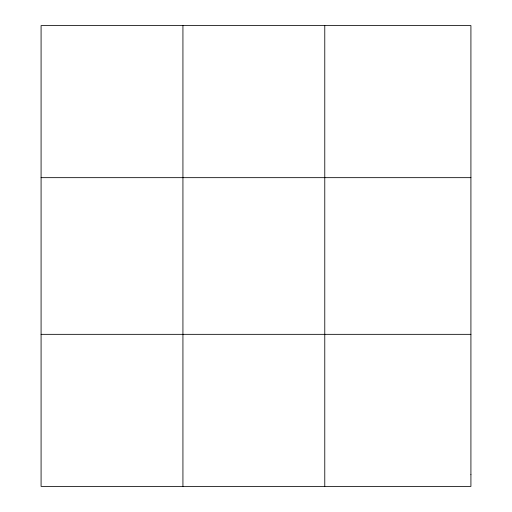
<?xml version="1.0" encoding="UTF-8"?>
<svg xmlns="http://www.w3.org/2000/svg" width="512" height="512" viewBox="0 0 512 512"><rect width="100%" height="100%" fill="white"/><g stroke="black" fill="none" stroke-linecap="round" stroke-linejoin="round"><path stroke-width="0.77" d="M182.931 486.4L182.931 25.6M324.774 486.4L324.774 25.6M41.082 177.664L470.918 177.664M41.082 334.336L470.918 334.336M470.918 474.701L470.918 486.4L41.082 486.4L41.082 25.6L470.918 25.6L470.918 474.701"/></g></svg>
